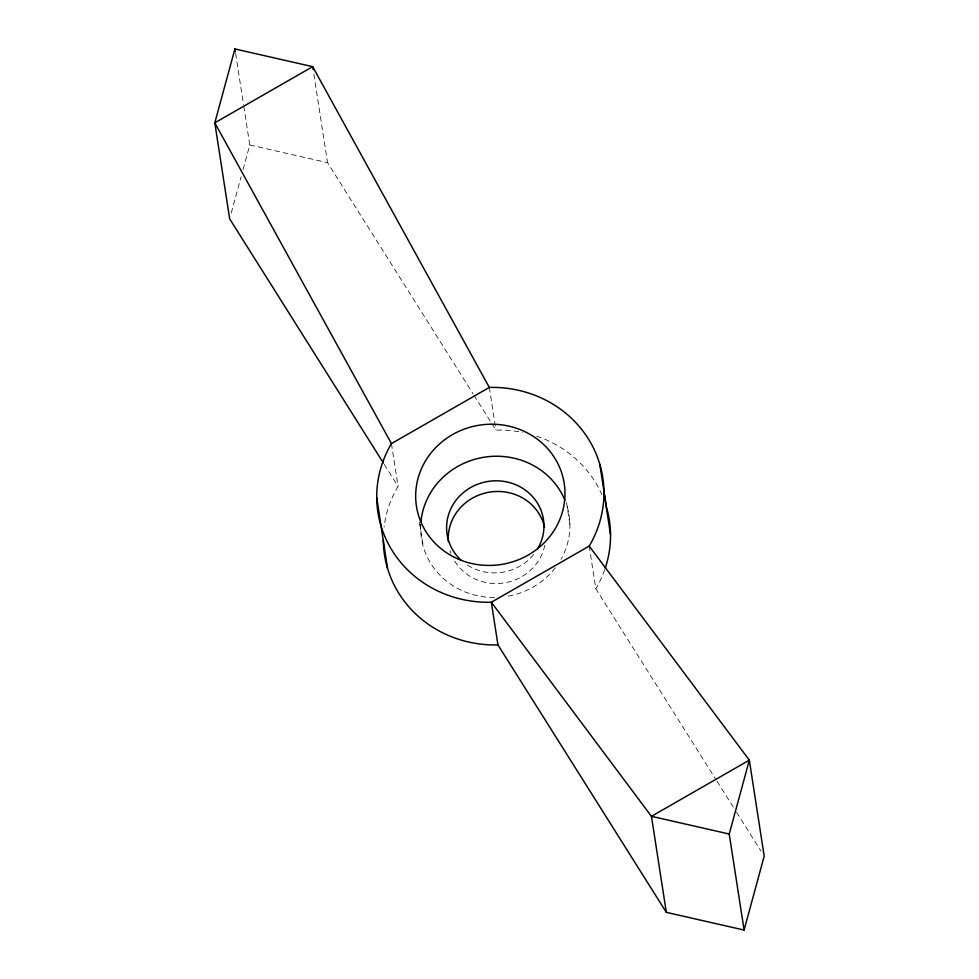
<?xml version="1.0" encoding="UTF-8"?>
<svg xmlns="http://www.w3.org/2000/svg" width="979" height="979" viewBox="0 0 979 979"><rect width="100%" height="100%" fill="white"/><g stroke="black" fill="none" stroke-linecap="round" stroke-linejoin="round"><path stroke-width="0.73" stroke-dasharray="4.89 3.67" d="M231.24 213.055L241.103 176.832M243.073 169.587L249.767 144.965L243.734 105.952M249.767 144.965L327.549 162.673L473.151 393.925M473.958 395.21L491.042 422.341M491.862 423.638L495.925 430.099A113.748 107.286 -8.8 0 1 522.492 432.4M589.211 546.074L595.819 588.746L716.2 779.945M717.02 781.23L735.731 810.955M736.538 812.24L760.94 850.996M384.221 464.303L398.049 486.269A113.748 107.286 -8.8 0 0 384.086 527.057M566.535 502.398L569.925 524.964M489.316 387.427L495.925 430.099M419.954 524.352L420.627 528.709M419.514 522.186L423.344 546.918M391.441 443.597L398.049 486.269M313.843 74.159L327.549 162.673M235.609 53.453L243.502 104.459M544.765 545.303A48.754 45.976 -8.8 0 1 503.72 582.982A48.754 45.976 -8.8 0 1 453.461 558.972M450.964 553.453A48.754 45.976 -8.8 0 1 450.022 550.602M604.716 569.656A113.748 107.286 -8.8 0 1 595.819 588.746M536.688 436.206A113.748 107.286 -8.8 0 1 601.804 494.444M533.739 554.432A48.754 45.976 -8.8 0 1 466.555 564.491M567.22 506.755A74.747 70.5 -8.8 0 1 560.979 559.266M555.362 567.734A74.747 70.5 -8.8 0 1 504.931 596.676M494.456 597.447A74.747 70.5 -8.8 0 1 420.725 524.463"/><path stroke-width="1.47" d="M383.327 540.359A113.748 107.286 -8.8 0 0 497.944 644.916L666.32 912.342L744.089 930.05L764.195 856.172L749.327 760.157L589.211 546.074A113.748 107.286 -8.8 0 0 489.316 387.427L312.68 66.658L234.911 48.95L214.805 122.828L229.673 218.843L383.413 463.018M744.089 930.05L729.233 834.035L749.327 760.157L651.451 816.327L666.32 912.342M313.145 69.656L312.68 66.658L214.805 122.828L391.441 443.597L489.316 387.427M589.211 546.074L491.336 602.244L497.944 644.916M729.233 834.035L651.451 816.327L491.336 602.244A113.748 107.286 -8.8 0 1 391.441 443.597M599.797 464.279L606.405 506.951A113.748 107.286 -8.8 0 1 605.193 568.236M603.921 491.984L610.529 534.656M376.731 497.687L387.464 568.065M234.911 48.95L235.376 51.948M448.382 541.73A48.754 45.976 -8.8 0 1 490.149 492.033A48.754 45.976 -8.8 0 1 544.593 527.314M461.158 560.257A48.754 45.976 -8.8 0 1 457.707 498.189A48.754 45.976 -8.8 0 1 522.847 488.435A48.754 45.976 -8.8 0 1 537.655 548.791M420.946 521.623A74.747 70.5 -8.8 0 1 484.886 457.107A74.747 70.5 -8.8 0 1 564.846 500.073M453.571 556.892A74.747 70.5 -8.8 0 0 564.981 492.963A74.747 70.5 -8.8 0 0 452.433 434.639A74.747 70.5 -8.8 0 0 453.571 556.892"/></g></svg>
